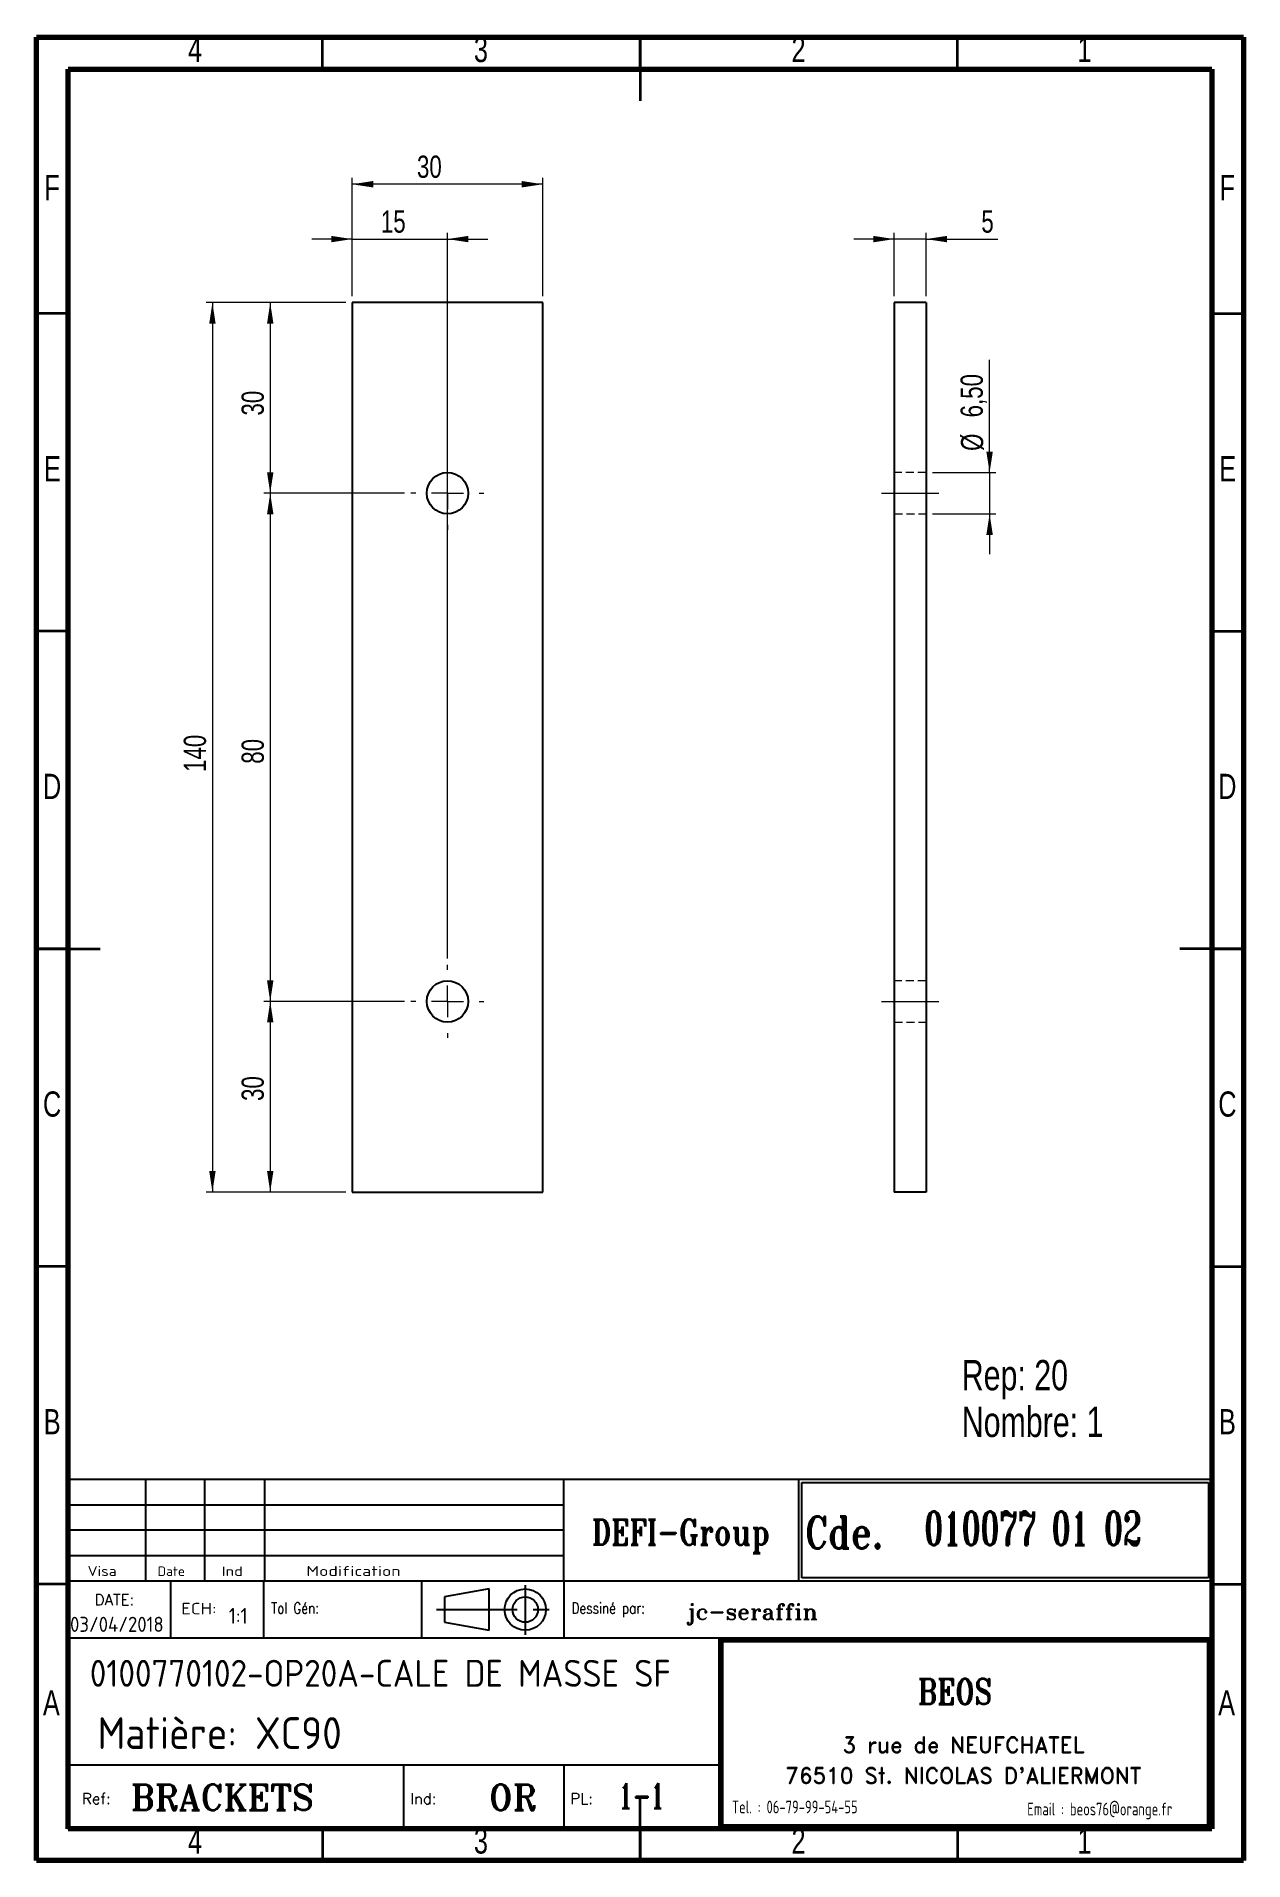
# Model space of a CAD drawing. Header units: millimetres. Extents: x 15 to 205, y 5 to 292.
import ezdxf

# ---------------------------------------------------------------- set-up
doc = ezdxf.new("R2010")
doc.units = ezdxf.units.MM
doc.linetypes.add('CENTERX2', pattern=[20.32, 12.7, -2.54, 2.54, -2.54])
doc.linetypes.add('HIDDEN', pattern=[1.905, 1.27, -0.635])
doc.layers.add('DIMENSIONS', color=176, linetype='Continuous')
doc.styles.add('SLDTEXTSTYLE0', font='TXT', dxfattribs={"width": 0.75})
doc.styles.add('SLDTEXTSTYLE1', font='ISOCP')
doc.styles.add('SLDTEXTSTYLE10', font='ISOCP', dxfattribs={"width": 1.147311})
doc.styles.add('SLDTEXTSTYLE11', font='ISOCP', dxfattribs={"width": 1.385904})
doc.styles.add('SLDTEXTSTYLE12', font='ISOCP', dxfattribs={"width": 1.246461})
doc.styles.add('SLDTEXTSTYLE13', font='ROMAND')
doc.styles.add('SLDTEXTSTYLE2', font='ROMANT', dxfattribs={"width": 0.8})
doc.styles.add('SLDTEXTSTYLE3', font='ISOCP', dxfattribs={"width": 0.8})
doc.styles.add('SLDTEXTSTYLE4', font='ROMANS', dxfattribs={"width": 0.8})
doc.styles.add('SLDTEXTSTYLE5', font='ROMANT')
doc.styles.add('SLDTEXTSTYLE6', font='ROMANS')
doc.styles.add('SLDTEXTSTYLE7', font='ROMANT', dxfattribs={"width": 0.65})
doc.styles.add('SLDTEXTSTYLE8', font='ISOCP', dxfattribs={"width": 1.446157})
doc.styles.add('SLDTEXTSTYLE9', font='ISOCP', dxfattribs={"width": 1.294402})
doc.dimstyles.new('SLDDIMSTYLE0', dxfattribs={"dimtxt": 3.5, "dimasz": 3.302, "dimexe": 0, "dimexo": 0.0625, "dimgap": 0.875, "dimtad": 1, "dimrnd": 1e-09, "dimzin": 12, "dimdsep": 46, "dimtxsty": 'SLDTEXTSTYLE0', "dimsah": 1, "dimcen": 0.09, "dimadec": 0, "dimazin": 3, "dimtfac": 1, "dimtofl": 0, "dimtmove": 0, "dimatfit": 3, "dimfxl": 1, "dimfrac": 2, "dimtolj": 1, "dimtzin": 12, "dimarcsym": 0})
doc.dimstyles.new('SLDDIMSTYLE1', dxfattribs={"dimtxt": 3.5, "dimasz": 3.302, "dimexe": 0, "dimexo": 0.0625, "dimgap": 0.875, "dimtad": 1, "dimrnd": 1e-09, "dimzin": 12, "dimdsep": 46, "dimtxsty": 'SLDTEXTSTYLE0', "dimsah": 1, "dimcen": 0.09, "dimadec": 0, "dimazin": 3, "dimtfac": 1, "dimtmove": 0, "dimatfit": 0, "dimfxl": 1, "dimfrac": 2, "dimtolj": 1, "dimtzin": 12, "dimarcsym": 0})

# ---------------------------------------------------------------- blocks, each defined once
blk = doc.blocks.new('SW_NOTE_0')
at = {"color": 0, "linetype": 'Continuous', "lineweight": 0, "char_height": 4.763, "attachment_point": 1, "style": 'SLDTEXTSTYLE0'}
for s, insert in [('Rep: 20', (0, 6.14)), ('Nombre: 1', (0, -1.21))]:
    blk.add_mtext(s, dxfattribs=dict(at, insert=insert))
blk = doc.blocks.new('_D')
at = {"color": 7, "linetype": 'Continuous', "lineweight": 18}
for p, q in [((64.69, 251.23), (64.69, 269.86)), ((94.69, 268.86), (64.69, 268.86)), ((94.69, 251.23), (94.69, 269.86))]:
    blk.add_line(p, q, dxfattribs=at)
for points in [[(64.69, 268.86), (68, 268.35), (68, 269.37)], [(94.69, 268.86), (91.39, 269.37), (91.39, 268.35)]]:
    blk.add_solid(points, dxfattribs=at)
at = {"color": 7, "linetype": 'Continuous', "lineweight": 18, "insert": (74.89, 273.37), "char_height": 3.5, "attachment_point": 1, "style": 'SLDTEXTSTYLE0'}
blk.add_mtext('30', dxfattribs=at)
blk = doc.blocks.new('_D_1')
at = {"color": 7, "linetype": 'Continuous', "lineweight": 18}
for p, q in [((63.69, 250.23), (50.79, 250.23)), ((51.79, 250.23), (51.79, 220.23)), ((72.94, 220.23), (50.79, 220.23))]:
    blk.add_line(p, q, dxfattribs=at)
for points in [[(51.79, 250.23), (51.29, 246.92), (52.3, 246.92)], [(51.79, 220.23), (52.3, 223.53), (51.29, 223.53)]]:
    blk.add_solid(points, dxfattribs=at)
at = {"color": 7, "linetype": 'Continuous', "lineweight": 18, "insert": (47.28, 232.45), "char_height": 3.5, "attachment_point": 1, "rotation": 90, "style": 'SLDTEXTSTYLE0'}
blk.add_mtext('30', dxfattribs=at)
blk = doc.blocks.new('_D_2')
at = {"color": 7, "linetype": 'Continuous', "lineweight": 18}
for p, q in [((72.94, 220.23), (50.79, 220.23)), ((51.79, 220.23), (51.79, 140.23)), ((72.94, 140.23), (50.79, 140.23))]:
    blk.add_line(p, q, dxfattribs=at)
for points in [[(51.79, 220.23), (51.29, 216.92), (52.3, 216.92)], [(51.79, 140.23), (52.3, 143.53), (51.29, 143.53)]]:
    blk.add_solid(points, dxfattribs=at)
at = {"color": 7, "linetype": 'Continuous', "lineweight": 18, "insert": (47.28, 177.64), "char_height": 3.5, "attachment_point": 1, "rotation": 90, "style": 'SLDTEXTSTYLE0'}
blk.add_mtext('80', dxfattribs=at)
blk = doc.blocks.new('_D_3')
at = {"color": 7, "linetype": 'Continuous', "lineweight": 18}
for p, q in [((72.94, 140.23), (50.79, 140.23)), ((51.79, 140.23), (51.79, 110.23)), ((63.69, 110.23), (50.79, 110.23))]:
    blk.add_line(p, q, dxfattribs=at)
for points in [[(51.79, 140.23), (51.29, 136.92), (52.3, 136.92)], [(51.79, 110.23), (52.3, 113.53), (51.29, 113.53)]]:
    blk.add_solid(points, dxfattribs=at)
at = {"color": 7, "linetype": 'Continuous', "lineweight": 18, "insert": (47.28, 124.56), "char_height": 3.5, "attachment_point": 1, "rotation": 90, "style": 'SLDTEXTSTYLE0'}
blk.add_mtext('30', dxfattribs=at)
blk = doc.blocks.new('_D_4')
at = {"color": 7, "linetype": 'Continuous', "lineweight": 18}
for p, q in [((63.69, 250.23), (41.69, 250.23)), ((42.69, 250.23), (42.69, 110.23)), ((63.69, 110.23), (41.69, 110.23))]:
    blk.add_line(p, q, dxfattribs=at)
for points in [[(42.69, 250.23), (42.19, 246.92), (43.2, 246.92)], [(42.69, 110.23), (43.2, 113.53), (42.19, 113.53)]]:
    blk.add_solid(points, dxfattribs=at)
at = {"color": 7, "linetype": 'Continuous', "lineweight": 18, "insert": (38.18, 176.35), "char_height": 3.5, "attachment_point": 1, "rotation": 90, "style": 'SLDTEXTSTYLE0'}
blk.add_mtext('140', dxfattribs=at)
blk = doc.blocks.new('_D_5')
at = {"color": 7, "linetype": 'Continuous', "lineweight": 18}
for p, q in [((64.69, 260.23), (58.34, 260.23)), ((64.69, 251.23), (64.69, 261.23)), ((64.69, 260.23), (79.69, 260.23)), ((79.69, 146.98), (79.69, 261.23)), ((79.69, 260.23), (86.04, 260.23))]:
    blk.add_line(p, q, dxfattribs=at)
for points in [[(64.69, 260.23), (61.39, 260.73), (61.39, 259.72)], [(79.69, 260.23), (83, 259.72), (83, 260.73)]]:
    blk.add_solid(points, dxfattribs=at)
at = {"color": 7, "linetype": 'Continuous', "lineweight": 18, "insert": (69.21, 264.74), "char_height": 3.5, "attachment_point": 1, "style": 'SLDTEXTSTYLE0'}
blk.add_mtext('15', dxfattribs=at)
blk = doc.blocks.new('SW_CENTERMARKSYMBOL_0')
at = {"color": 0, "linetype": 'Continuous', "lineweight": 0}
for p, q in [((0, 5), (0, 5.75)), ((-5, 0), (-5.75, 0)), ((0, 0), (-2.5, 0)), ((0, 0), (0, 2.5)), ((0, 0), (0, -2.5)), ((0, 0), (2.5, 0)), ((5, 0), (5.75, 0)), ((0, -5), (0, -5.75))]:
    blk.add_line(p, q, dxfattribs=at)
blk = doc.blocks.new('SW_CENTERMARKSYMBOL_1')
at = {"color": 0, "linetype": 'Continuous', "lineweight": 0}
for p, q in [((0, 5), (0, 5.75)), ((-5, 0), (-5.75, 0)), ((0, 0), (-2.5, 0)), ((0, 0), (0, 2.5)), ((0, 0), (0, -2.5)), ((0, 0), (2.5, 0)), ((5, 0), (5.75, 0)), ((0, -5), (0, -5.75))]:
    blk.add_line(p, q, dxfattribs=at)
blk = doc.blocks.new('_D_6')
at = {"color": 7, "linetype": 'Continuous', "lineweight": 18}
for p, q in [((150.03, 260.23), (143.68, 260.23)), ((150.03, 251.23), (150.03, 261.23)), ((155.03, 260.23), (150.03, 260.23)), ((155.03, 251.23), (155.03, 261.23)), ((155.03, 260.23), (166.32, 260.23))]:
    blk.add_line(p, q, dxfattribs=at)
for points in [[(150.03, 260.23), (146.73, 260.73), (146.73, 259.72)], [(155.03, 260.23), (158.33, 259.72), (158.33, 260.73)]]:
    blk.add_solid(points, dxfattribs=at)
at = {"color": 7, "linetype": 'Continuous', "lineweight": 18, "insert": (163.73, 264.74), "char_height": 3.5, "attachment_point": 1, "style": 'SLDTEXTSTYLE0'}
blk.add_mtext('5', dxfattribs=at)
blk = doc.blocks.new('_D_7')
at = {"color": 7, "linetype": 'Continuous', "lineweight": 18}
for p, q in [((165.03, 223.48), (165.03, 241.21)), ((156.03, 223.48), (166.03, 223.48)), ((165.03, 223.48), (165.03, 216.98)), ((156.03, 216.98), (166.03, 216.98)), ((165.03, 216.98), (165.03, 210.63))]:
    blk.add_line(p, q, dxfattribs=at)
for points in [[(165.03, 223.48), (165.54, 226.78), (164.52, 226.78)], [(165.03, 216.98), (164.52, 213.67), (165.54, 213.67)]]:
    blk.add_solid(points, dxfattribs=at)
at = {"color": 7, "linetype": 'Continuous', "lineweight": 18, "char_height": 3.5, "attachment_point": 1, "rotation": 90, "style": 'SLDTEXTSTYLE0'}
for s, insert in [('6,50', (160.46, 232.16)), ('%%c', (160.52, 226.88))]:
    blk.add_mtext(s, dxfattribs=dict(at, insert=insert))

msp = doc.modelspace()

# ---------------------------------------------------------------- linework, layer by layer
at = {"color": 7, "linetype": 'Continuous', "lineweight": 70}
for p, q in [((15, 5), (15, 292)), ((15, 292), (205, 292)), ((205, 292), (205, 5)), ((20, 10), (20, 287)), ((20, 287), (200, 287)), ((200, 287), (200, 10)), ((200, 10), (20, 10)), ((205, 5), (15, 5))]:
    msp.add_line(p, q, dxfattribs=at)
at = {"color": 7, "linetype": 'Continuous', "lineweight": 35}
for p, q in [((60, 287), (60, 292)), ((110, 292.001), (110, 281.999)), ((110, 287), (110, 292)), ((160, 287), (160, 292)), ((20, 248.5), (15, 248.5)), ((200, 248.5), (205, 248.5)), ((20, 198.5), (15, 198.5)), ((200, 198.5), (205, 198.5)), ((14.999, 148.5), (25.001, 148.5)), ((20, 148.5), (15, 148.5)), ((205.001, 148.5), (194.999, 148.5)), ((200, 148.5), (205, 148.5)), ((20, 98.5), (15, 98.5)), ((200, 98.5), (205, 98.5)), ((20, 48.5), (15, 48.5)), ((200, 48.5), (205, 48.5)), ((110, 4.999), (110, 15.001)), ((60, 10), (60, 5)), ((110, 10), (110, 5)), ((160, 10), (160, 5))]:
    msp.add_line(p, q, dxfattribs=at)
at = {"color": 7, "linetype": 'Continuous', "lineweight": 25}
for p, q in [((94.693, 250.226), (64.693, 250.226)), ((64.693, 250.226), (64.693, 110.226)), ((94.693, 110.226), (94.693, 250.226)), ((155.027, 250.226), (150.027, 250.226)), ((150.027, 250.226), (150.027, 110.226)), ((155.027, 250.226), (155.027, 110.226)), ((64.693, 110.226), (94.693, 110.226)), ((155.027, 110.226), (150.027, 110.226))]:
    msp.add_line(p, q, dxfattribs=at)
at = {"color": 7, "linetype": 'HIDDEN', "lineweight": 18}
for p, q in [((155.027, 223.476), (150.027, 223.476)), ((150.027, 216.976), (155.027, 216.976)), ((155.027, 143.476), (150.027, 143.476)), ((150.027, 136.976), (155.027, 136.976))]:
    msp.add_line(p, q, dxfattribs=at)
at = {"color": 7, "linetype": 'CENTERX2', "lineweight": 18}
for p, q in [((148.027, 220.226), (157.027, 220.226)), ((148.027, 140.226), (157.027, 140.226))]:
    msp.add_line(p, q, dxfattribs=at)
at = {"color": 7, "linetype": 'Continuous', "lineweight": 50}
msp.add_line((20, 65.25), (20, 10), dxfattribs=at)
at = {"color": 7, "linetype": 'Continuous', "lineweight": 25}
for centre in [(79.693, 220.226), (79.693, 140.226)]:
    msp.add_circle(centre, 3.25, dxfattribs=at)
at = {"layer": 'DIMENSIONS', "color": 3}
for p, q in [((98, 65), (19.925, 65)), ((32.192, 49), (32.192, 65)), ((41.498, 49), (41.498, 65)), ((50.966, 49), (50.966, 65)), ((20, 61), (98, 61)), ((98, 57), (20, 57)), ((20, 53), (98, 53))]:
    msp.add_line(p, q, dxfattribs=at)
at = {"layer": 'DIMENSIONS', "color": 6}
for p, q in [((19.925, 65), (19.925, 10)), ((200, 10), (200, 65)), ((200, 40), (122.384, 40)), ((122.384, 40), (122.384, 10)), ((199.8, 39.8), (122.584, 39.8)), ((122.584, 39.8), (122.584, 10.2)), ((199.6, 39.6), (122.784, 39.6)), ((122.784, 39.6), (122.784, 10.4)), ((199.4, 39.4), (122.984, 39.4)), ((122.984, 39.4), (122.984, 10.6)), ((199.4, 10.6), (199.4, 39.4)), ((199.6, 10.4), (199.6, 39.6)), ((199.8, 10.2), (199.8, 39.8)), ((19.925, 10), (200, 10)), ((122.584, 10.2), (199.8, 10.2)), ((122.784, 10.4), (199.6, 10.4)), ((122.984, 10.6), (199.4, 10.6))]:
    msp.add_line(p, q, dxfattribs=at)
at = {"layer": 'DIMENSIONS', "color": 1}
for p, q in [((200, 65), (98, 65)), ((98, 49), (98, 65)), ((135, 49), (135, 65)), ((135.5, 49.5), (135.5, 64.5)), ((135.5, 64.5), (199.5, 64.5)), ((199.5, 64.5), (199.5, 49.5)), ((20, 49), (200, 49)), ((36.11, 49), (36.11, 40)), ((50.731, 49), (50.731, 40)), ((75.62, 49), (75.62, 40)), ((98, 49), (98, 40)), ((199.5, 49.5), (135.5, 49.5)), ((122.384, 40), (20, 40)), ((122.384, 20), (20, 20)), ((72.792, 20), (72.792, 10)), ((98, 20), (98, 10))]:
    msp.add_line(p, q, dxfattribs=at)
at = {"layer": 'DIMENSIONS'}
for p, q in [((135.5, 49.5), (135.5, 64.5)), ((135.5, 64.5), (199.5, 64.5)), ((199.5, 64.5), (199.5, 49.5)), ((199.5, 49.5), (135.5, 49.5))]:
    msp.add_line(p, q, dxfattribs=at)
at = {"layer": 'DIMENSIONS', "color": 7}
for p, q in [((86.244, 47.75), (79.244, 46.5)), ((79.244, 46.5), (79.244, 42.5)), ((86.244, 41.25), (86.244, 47.75)), ((79.244, 42.5), (86.244, 41.25))]:
    msp.add_line(p, q, dxfattribs=at)
at = {"layer": 'DIMENSIONS', "color": 3, "linetype": 'CENTERX2'}
for p, q in [((91.934, 48.348), (91.934, 40.513)), ((77.946, 44.5), (96.201, 44.5))]:
    msp.add_line(p, q, dxfattribs=at)
at = {"layer": 'DIMENSIONS', "color": 7}
for radius in [3.25, 2]:
    msp.add_circle((91.934, 44.5), radius, dxfattribs=at)

# ---------------------------------------------------------------- block references
at = {"color": 7, "linetype": 'Continuous', "lineweight": 0}
for name, p in [('SW_CENTERMARKSYMBOL_1', (79.693, 220.226)), ('SW_CENTERMARKSYMBOL_0', (79.693, 140.226)), ('SW_NOTE_0', (160.647, 77.642))]:
    msp.add_blockref(name, p, dxfattribs=at)

# ---------------------------------------------------------------- texts
at = {"color": 7, "linetype": 'Continuous', "lineweight": 0, "char_height": 3.969, "attachment_point": 2, "style": 'SLDTEXTSTYLE0'}
for s, insert in [('4', (39.96, 292.06)), ('3', (84.96, 292.06)), ('2', (134.96, 292.06)), ('1', (179.96, 292.06)), ('F', (17.458, 270.31)), ('F', (202.458, 270.31)), ('E', (17.508, 226.06)), ('E', (202.508, 226.06)), ('D', (17.453, 176.06)), ('D', (202.453, 176.06)), ('C', (17.459, 126.06)), ('C', (202.459, 126.06)), ('B', (17.471, 76.06)), ('B', (202.471, 76.06)), ('A', (17.34, 31.81)), ('A', (202.34, 31.81)), ('4', (39.96, 10.06)), ('3', (84.96, 10.06)), ('2', (134.96, 10.06)), ('1', (179.96, 10.06))]:
    msp.add_mtext(s, dxfattribs=dict(at, insert=insert))
at = {"layer": 'DIMENSIONS'}
for s, insert, char_height, attachment_point, style in [('DEFI-Group', (116.42, 58.701), 4, 2, 'SLDTEXTSTYLE2'), ('Cde.', (136, 59.126), 5, 1, 'SLDTEXTSTYLE2'), ('010077 01 02', (154.766, 59.94), 5.29167, 1, 'SLDTEXTSTYLE7'), ('Visa', (23.041, 51.348), 1.5671, 1, 'SLDTEXTSTYLE12'), ('Date', (34.067, 51.283), 1.4924, 1, 'SLDTEXTSTYLE10'), ('Ind', (44.171, 51.283), 1.4924, 1, 'SLDTEXTSTYLE11'), ('Modification', (57.489, 51.348), 1.56705, 1, 'SLDTEXTSTYLE8'), ('DATE:', (24.156, 46.915), 1.7277, 1, 'SLDTEXTSTYLE6'), ('03/04/2018', (20.286, 43.368), 2.3813, 1, 'SLDTEXTSTYLE1'), ('ECH:', (37.788, 45.56), 1.8141, 1, 'SLDTEXTSTYLE9'), ('1:1', (45.263, 44.764), 2.5, 1, 'SLDTEXTSTYLE1'), ('Tol Gén:', (51.952, 45.598), 1.7277, 1, 'SLDTEXTSTYLE4'), ('Dessiné par:', (99.221, 45.598), 1.72768, 1, 'SLDTEXTSTYLE4'), ('jc-seraffin', (117.355, 45.42), 2.5, 1, 'SLDTEXTSTYLE5'), ('0100770102-OP20A-CALE DE MASSE SF', (23.394, 36.582), 4.23333, 1, 'SLDTEXTSTYLE1'), ('BEOS', (159.571, 33.595), 4, 2, 'SLDTEXTSTYLE2'), ('Matière: XC90', (24.603, 27.564), 5, 1, 'SLDTEXTSTYLE1'), ('3 rue de NEUFCHATEL', (160.909, 24.448), 2.5, 2, 'SLDTEXTSTYLE13'), ("76510 St. NICOLAS D'ALIERMONT", (160.903, 19.623), 2.5, 2, 'SLDTEXTSTYLE13'), ('Ref:', (22.168, 15.598), 1.7277, 1, 'SLDTEXTSTYLE6'), ('BRACKETS', (29.839, 16.951), 4, 1, 'SLDTEXTSTYLE5'), ('Ind:', (73.826, 15.598), 1.7277, 1, 'SLDTEXTSTYLE6'), ('OR', (86.194, 16.951), 4, 1, 'SLDTEXTSTYLE5'), ('PL:', (99.034, 15.598), 1.7277, 1, 'SLDTEXTSTYLE6'), ('1-1', (106.651, 17.173), 4, 1, 'SLDTEXTSTYLE7'), ('Tel. : 06-79-99-54-55', (134.36, 14.429), 2, 2, 'SLDTEXTSTYLE3'), ('Email : beos76@orange.fr', (182.372, 14.097), 2, 2, 'SLDTEXTSTYLE3')]:
    msp.add_mtext(s, dxfattribs=dict(at, insert=insert, char_height=char_height, attachment_point=attachment_point, style=style))

# ---------------------------------------------------------------- dimensions: what is measured, and where the dimension line sits
at = {"color": 7, "linetype": 'Continuous', "lineweight": 18}
for base, p1, p2, dimstyle, picture, middle in [((64.693, 268.861), (94.693, 250.226), (64.693, 250.226), 'SLDDIMSTYLE0', '_D', (77.471, 268.861)), ((79.693, 260.226), (64.693, 250.226), (79.693, 145.976), 'SLDDIMSTYLE1', '_D_5', (71.793, 260.226)), ((150.027, 260.226), (155.027, 250.226), (150.027, 250.226), 'SLDDIMSTYLE1', '_D_6', (165.027, 260.226))]:
    dim = msp.add_linear_dim(base=base, p1=p1, p2=p2, dimstyle=dimstyle, dxfattribs=at)
    dim.commit()
    dim.dimension.update_dxf_attribs({"geometry": picture, "text_midpoint": middle, "dimtype": 160})
for base, p1, p2, picture, middle in [((42.693, 110.226), (64.693, 250.226), (64.693, 110.226), '_D_4', (42.693, 180.226)), ((51.794, 220.226), (64.693, 250.226), (73.943, 220.226), '_D_1', (51.794, 235.037)), ((51.794, 140.226), (73.943, 220.226), (73.943, 140.226), '_D_2', (51.794, 180.226)), ((51.794, 110.226), (73.943, 140.226), (64.693, 110.226), '_D_3', (51.794, 127.144))]:
    dim = msp.add_linear_dim(base=base, p1=p1, p2=p2, angle=90, dimstyle='SLDDIMSTYLE0', dxfattribs=at)
    dim.commit()
    dim.dimension.update_dxf_attribs({"geometry": picture, "text_midpoint": middle, "dimtype": 160})
dim = msp.add_linear_dim(base=(165.027, 216.976), p1=(155.027, 223.476), p2=(155.027, 216.976), angle=90, text='%%c<>', dimstyle='SLDDIMSTYLE1', dxfattribs=at)
dim.commit()
dim.dimension.update_dxf_attribs({"geometry": '_D_7', "text_midpoint": (165.027, 234.049), "dimtype": 160})

doc.saveas('drawing.dxf')
